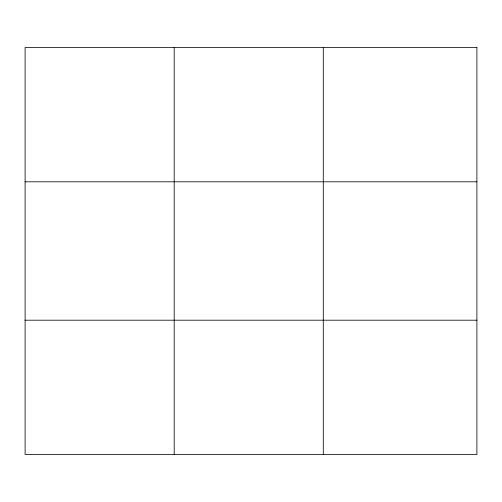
<?xml version="1.0" encoding="UTF-8"?>
<svg xmlns="http://www.w3.org/2000/svg" width="502" height="502" viewBox="0 0 502 502"><rect width="100%" height="100%" fill="white"/><g stroke="black" fill="none" stroke-linecap="round" stroke-linejoin="round"><path stroke-width="0.75" d="M174.194 454.523L174.194 47.477M323.288 454.523L323.288 47.477M25.1 181.799L476.9 181.799M25.1 320.201L476.9 320.201M476.9 47.477L476.9 454.523L25.1 454.523L25.1 47.477L476.9 47.477"/></g></svg>
